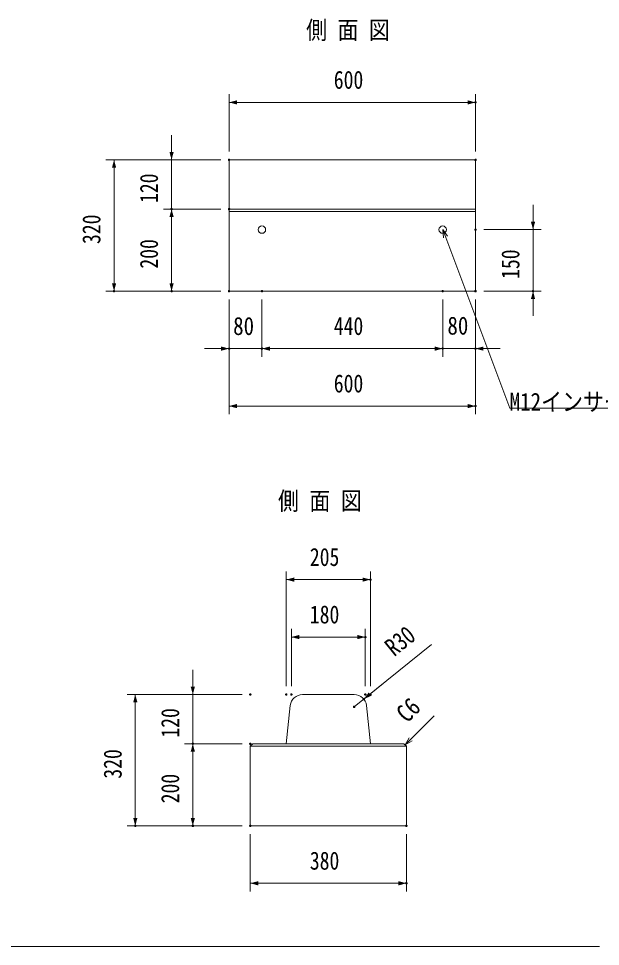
# Model space of a CAD drawing. Units: millimetres, scale not verified. Extents: x -5180 to 2870, y -2000 to 3095.
# Drawn here: x -2481 to -1064, y -1900 to 361 of the extents above; entities that cross this region are included whole.
import ezdxf
from ezdxf.enums import TextEntityAlignment as Align

# ---------------------------------------------------------------- set-up
doc = ezdxf.new("R2010")
doc.units = ezdxf.units.MM
doc.header["$LTSCALE"] = 7
doc.header["$PDMODE"] = 32
doc.header["$PDSIZE"] = 3.5
doc.linetypes.add('USER5', pattern=[19.05, 12.7, -6.35])
doc.layers.add('0-0_1', color=7, linetype='USER5', lineweight=18)
doc.layers.add('0-2_3', color=7, linetype='Continuous', lineweight=18)
doc.styles.add('ＭＳ ゴシック', font='')
doc.styles.get('ＭＳ ゴシック').set_extended_font_data('MS Gothic')

# ---------------------------------------------------------------- blocks, each defined once
blk = doc.blocks.new('D14')
at = {"layer": '0-0_1', "linetype": 'Continuous'}
for p, q in [((1490.378, -13880.4), (1490.378, -13640.4)), ((1610.378, -13700.4), (1470.378, -13700.4)), ((1610.378, -13820.4), (1470.378, -13820.4))]:
    blk.add_line(p, q, dxfattribs=at)
at = {"layer": '0-0_1'}
for p in [(1630.378, -13700.4), (1490.378, -13820.4), (1630.378, -13820.4)]:
    blk.add_point(p, dxfattribs=at)
for points in [[(1485.201, -13681.081), (1495.554, -13681.081), (1490.378, -13700.4)], [(1495.554, -13839.719), (1485.201, -13839.719), (1490.378, -13820.4)]]:
    blk.add_solid(points, dxfattribs=at)
at = {"layer": '0-0_1', "style": 'ＭＳ ゴシック', "width": 0.8}
blk.add_text('120', height=43.99, rotation=90, dxfattribs=at).set_placement((1470.378, -13805.47), align=Align.BOTTOM_LEFT)
blk = doc.blocks.new('D15')
at = {"layer": '0-0_1', "linetype": 'Continuous'}
for p, q in [((1490.378, -14020.4), (1490.378, -13820.4)), ((1610.378, -14020.4), (1470.378, -14020.4))]:
    blk.add_line(p, q, dxfattribs=at)
at = {"layer": '0-0_1'}
for p in [(1630.378, -13820.4), (1490.378, -14020.4), (1630.378, -14020.4)]:
    blk.add_point(p, dxfattribs=at)
for points in [[(1495.554, -13839.719), (1485.201, -13839.719), (1490.378, -13820.4)], [(1485.201, -14001.081), (1495.554, -14001.081), (1490.378, -14020.4)]]:
    blk.add_solid(points, dxfattribs=at)
at = {"layer": '0-0_1', "style": 'ＭＳ ゴシック', "width": 0.8}
blk.add_text('200', height=43.99, rotation=90, dxfattribs=at).set_placement((1470.378, -13965.47), align=Align.BOTTOM_LEFT)
blk = doc.blocks.new('D16')
at = {"layer": '0-0_1', "linetype": 'Continuous'}
for p, q in [((1610.378, -13700.4), (1330.378, -13700.4)), ((1350.378, -14020.4), (1350.378, -13700.4)), ((1610.378, -14020.4), (1330.378, -14020.4))]:
    blk.add_line(p, q, dxfattribs=at)
at = {"layer": '0-0_1'}
for p in [(1630.378, -13700.4), (1350.378, -14020.4), (1630.378, -14020.4)]:
    blk.add_point(p, dxfattribs=at)
for points in [[(1355.554, -13719.719), (1345.201, -13719.719), (1350.378, -13700.4)], [(1345.201, -14001.081), (1355.554, -14001.081), (1350.378, -14020.4)]]:
    blk.add_solid(points, dxfattribs=at)
at = {"layer": '0-0_1', "style": 'ＭＳ ゴシック', "width": 0.8}
blk.add_text('320', height=43.99, rotation=90, dxfattribs=at).set_placement((1330.378, -13905.47), align=Align.BOTTOM_LEFT)
blk = doc.blocks.new('D30')
at = {"layer": '0-0_1', "linetype": 'Continuous'}
for p, q in [((1630.378, -13680.4), (1630.378, -13540.4)), ((2230.378, -13680.4), (2230.378, -13540.4)), ((2230.378, -13560.4), (1630.378, -13560.4))]:
    blk.add_line(p, q, dxfattribs=at)
at = {"layer": '0-0_1'}
for p in [(2230.378, -13560.4), (1630.378, -13700.4), (2230.378, -13700.4)]:
    blk.add_point(p, dxfattribs=at)
for points in [[(1649.696, -13555.224), (1649.696, -13565.576), (1630.378, -13560.4)], [(2211.059, -13565.576), (2211.059, -13555.224), (2230.378, -13560.4)]]:
    blk.add_solid(points, dxfattribs=at)
at = {"layer": '0-0_1', "style": 'ＭＳ ゴシック', "width": 0.8}
blk.add_text('600', height=43.99, dxfattribs=at).set_placement((1885.308, -13540.4), align=Align.BOTTOM_LEFT)
blk = doc.blocks.new('D31')
at = {"layer": '0-0_1', "linetype": 'Continuous'}
for p, q in [((1682.064, -15343.295), (1682.064, -15483.295)), ((2062.064, -15343.295), (2062.064, -15483.295)), ((2062.064, -15463.295), (1682.064, -15463.295))]:
    blk.add_line(p, q, dxfattribs=at)
at = {"layer": '0-0_1'}
for p in [(1682.064, -15323.295), (2062.064, -15323.295), (2062.064, -15463.295)]:
    blk.add_point(p, dxfattribs=at)
for points in [[(1701.382, -15458.118), (1701.382, -15468.471), (1682.064, -15463.295)], [(2042.745, -15468.471), (2042.745, -15458.118), (2062.064, -15463.295)]]:
    blk.add_solid(points, dxfattribs=at)
at = {"layer": '0-0_1', "style": 'ＭＳ ゴシック', "width": 0.8}
blk.add_text('380', height=43.99, dxfattribs=at).set_placement((1826.994, -15443.295), align=Align.BOTTOM_LEFT)
blk = doc.blocks.new('SD32')
at = {"layer": '0-0_1', "linetype": 'Continuous'}
for p, q in [((1542.064, -15183.295), (1542.064, -14943.295)), ((1662.064, -15003.295), (1522.064, -15003.295)), ((1662.064, -15123.295), (1522.064, -15123.295))]:
    blk.add_line(p, q, dxfattribs=at)
at = {"layer": '0-0_1'}
for p in [(1682.064, -15003.295), (1542.064, -15123.295), (1682.064, -15123.295)]:
    blk.add_point(p, dxfattribs=at)
for points in [[(1536.887, -14983.976), (1547.24, -14983.976), (1542.064, -15003.295)], [(1547.24, -15142.613), (1536.887, -15142.613), (1542.064, -15123.295)]]:
    blk.add_solid(points, dxfattribs=at)
at = {"layer": '0-0_1', "style": 'ＭＳ ゴシック', "width": 0.8}
blk.add_text('120', height=43.99, rotation=90, dxfattribs=at).set_placement((1522.064, -15108.364), align=Align.BOTTOM_LEFT)
blk = doc.blocks.new('D33')
at = {"layer": '0-0_1', "linetype": 'Continuous'}
for p, q in [((1542.064, -15323.295), (1542.064, -15123.295)), ((1662.064, -15323.295), (1522.064, -15323.295))]:
    blk.add_line(p, q, dxfattribs=at)
at = {"layer": '0-0_1'}
for p in [(1682.064, -15123.295), (1542.064, -15323.295), (1682.064, -15323.295)]:
    blk.add_point(p, dxfattribs=at)
for points in [[(1547.24, -15142.613), (1536.887, -15142.613), (1542.064, -15123.295)], [(1536.887, -15303.976), (1547.24, -15303.976), (1542.064, -15323.295)]]:
    blk.add_solid(points, dxfattribs=at)
at = {"layer": '0-0_1', "style": 'ＭＳ ゴシック', "width": 0.8}
blk.add_text('200', height=43.99, rotation=90, dxfattribs=at).set_placement((1522.064, -15268.364), align=Align.BOTTOM_LEFT)
blk = doc.blocks.new('D34')
at = {"layer": '0-0_1', "linetype": 'Continuous'}
for p, q in [((1662.064, -15003.295), (1382.064, -15003.295)), ((1402.064, -15323.295), (1402.064, -15003.295)), ((1662.064, -15323.295), (1382.064, -15323.295))]:
    blk.add_line(p, q, dxfattribs=at)
at = {"layer": '0-0_1'}
for p in [(1682.064, -15003.295), (1402.064, -15323.295), (1682.064, -15323.295)]:
    blk.add_point(p, dxfattribs=at)
for points in [[(1407.24, -15022.613), (1396.887, -15022.613), (1402.064, -15003.295)], [(1396.887, -15303.976), (1407.24, -15303.976), (1402.064, -15323.295)]]:
    blk.add_solid(points, dxfattribs=at)
at = {"layer": '0-0_1', "style": 'ＭＳ ゴシック', "width": 0.8}
blk.add_text('320', height=43.99, rotation=90, dxfattribs=at).set_placement((1382.064, -15208.364), align=Align.BOTTOM_LEFT)
blk = doc.blocks.new('DIMC35')
at = {"layer": '0-0_1', "linetype": 'Continuous'}
blk.add_line((0, 0), (70.898, 70.898), dxfattribs=at)
blk.add_lwpolyline([(10, 17.321), (0, 0), (17.321, 10)], dxfattribs=at)
at = {"layer": '0-0_1', "style": 'ＭＳ ゴシック', "width": 0.85}
blk.add_text('C6', height=43.99, rotation=45, dxfattribs=at).set_placement((14.264, 42.548), align=Align.BOTTOM_LEFT)
blk = doc.blocks.new('D36')
at = {"layer": '0-0_1', "linetype": 'Continuous'}
for p, q in [((1782.064, -14983.295), (1782.064, -14843.295)), ((1962.064, -14983.295), (1962.064, -14843.295)), ((1962.064, -14863.295), (1782.064, -14863.295))]:
    blk.add_line(p, q, dxfattribs=at)
at = {"layer": '0-0_1'}
for p in [(1962.064, -14863.295), (1782.064, -15003.295), (1962.064, -15003.295)]:
    blk.add_point(p, dxfattribs=at)
for points in [[(1801.382, -14858.118), (1801.382, -14868.471), (1782.064, -14863.295)], [(1942.745, -14868.471), (1942.745, -14858.118), (1962.064, -14863.295)]]:
    blk.add_solid(points, dxfattribs=at)
at = {"layer": '0-0_1', "style": 'ＭＳ ゴシック', "width": 0.8}
blk.add_text('180', height=43.99, dxfattribs=at).set_placement((1826.994, -14843.295), align=Align.BOTTOM_LEFT)
blk = doc.blocks.new('D37')
at = {"layer": '0-0_1', "linetype": 'Continuous'}
for p, q in [((1769.564, -14983.295), (1769.564, -14703.295)), ((1974.564, -14983.295), (1974.564, -14703.295)), ((1974.564, -14723.295), (1769.564, -14723.295))]:
    blk.add_line(p, q, dxfattribs=at)
at = {"layer": '0-0_1'}
for p in [(1974.564, -14723.295), (1769.564, -15003.295), (1974.564, -15003.295)]:
    blk.add_point(p, dxfattribs=at)
for points in [[(1788.882, -14718.118), (1788.882, -14728.471), (1769.564, -14723.295)], [(1955.245, -14728.471), (1955.245, -14718.118), (1974.564, -14723.295)]]:
    blk.add_solid(points, dxfattribs=at)
at = {"layer": '0-0_1', "style": 'ＭＳ ゴシック', "width": 0.8}
blk.add_text('205', height=43.99, dxfattribs=at).set_placement((1826.994, -14703.295), align=Align.BOTTOM_LEFT)
blk = doc.blocks.new('D38')
at = {"layer": '0-0_1', "linetype": 'Continuous'}
for p, q in [((2123.392, -14881.574), (1935.026, -15033.295)), ((1958.39, -15014.476), (2005.117, -14976.839))]:
    blk.add_line(p, q, dxfattribs=at)
at = {"layer": '0-0_1'}
for p in [(1935.026, -15033.295), (1958.39, -15014.476)]:
    blk.add_point(p, dxfattribs=at)
blk.add_solid([(1970.188, -14998.327), (1976.682, -15006.389), (1958.39, -15014.476)], dxfattribs=at)
at = {"layer": '0-0_1', "style": 'ＭＳ ゴシック', "width": 0.8}
blk.add_text('R30', height=43.99, rotation=38.85, dxfattribs=at).set_placement((2040.647, -14922.541), align=Align.BOTTOM_LEFT)
blk = doc.blocks.new('D43')
at = {"layer": '0-0_1', "linetype": 'Continuous'}
for p, q in [((2150.378, -14040.4), (2150.378, -14180.4)), ((2230.378, -14040.4), (2230.378, -14180.4)), ((2290.378, -14160.4), (2090.378, -14160.4))]:
    blk.add_line(p, q, dxfattribs=at)
at = {"layer": '0-0_1'}
for p in [(2150.378, -14020.4), (2230.378, -14020.4), (2230.378, -14160.4)]:
    blk.add_point(p, dxfattribs=at)
for points in [[(2131.059, -14165.576), (2131.059, -14155.224), (2150.378, -14160.4)], [(2249.696, -14155.224), (2249.696, -14165.576), (2230.378, -14160.4)]]:
    blk.add_solid(points, dxfattribs=at)
at = {"layer": '0-0_1', "style": 'ＭＳ ゴシック', "width": 0.85}
blk.add_text('80', height=43.99, dxfattribs=at).set_placement((2161.931, -14139.5), align=Align.BOTTOM_LEFT)
blk = doc.blocks.new('D45')
at = {"layer": '0-0_1', "linetype": 'Continuous'}
for p, q in [((2370.378, -14080.4), (2370.378, -13810.4)), ((2250.378, -13870.4), (2390.378, -13870.4)), ((2250.378, -14020.4), (2390.378, -14020.4))]:
    blk.add_line(p, q, dxfattribs=at)
at = {"layer": '0-0_1'}
for p in [(2230.378, -13870.4), (2230.378, -14020.4), (2370.378, -14020.4)]:
    blk.add_point(p, dxfattribs=at)
for points in [[(2365.201, -13851.081), (2375.554, -13851.081), (2370.378, -13870.4)], [(2375.554, -14039.719), (2365.201, -14039.719), (2370.378, -14020.4)]]:
    blk.add_solid(points, dxfattribs=at)
at = {"layer": '0-0_1', "style": 'ＭＳ ゴシック', "width": 0.8}
blk.add_text('150', height=43.99, rotation=90, dxfattribs=at).set_placement((2350.378, -13990.47), align=Align.BOTTOM_LEFT)
blk = doc.blocks.new('SD47')
at = {"layer": '0-0_1', "linetype": 'Continuous'}
for p, q in [((1630.378, -14040.4), (1630.378, -14180.4)), ((1710.378, -14040.4), (1710.378, -14180.4)), ((1770.378, -14160.4), (1570.378, -14160.4))]:
    blk.add_line(p, q, dxfattribs=at)
at = {"layer": '0-0_1'}
for p in [(1630.378, -14020.4), (1710.378, -14020.4), (1710.378, -14160.4)]:
    blk.add_point(p, dxfattribs=at)
for points in [[(1611.059, -14165.576), (1611.059, -14155.224), (1630.378, -14160.4)], [(1729.696, -14155.224), (1729.696, -14165.576), (1710.378, -14160.4)]]:
    blk.add_solid(points, dxfattribs=at)
at = {"layer": '0-0_1', "style": 'ＭＳ ゴシック', "width": 0.85}
blk.add_text('80', height=43.99, dxfattribs=at).set_placement((1640.331, -14140.4), align=Align.BOTTOM_LEFT)
blk = doc.blocks.new('D48')
at = {"layer": '0-0_1', "linetype": 'Continuous'}
for p, q in [((1710.378, -14040.4), (1710.378, -14180.4)), ((2150.378, -14040.4), (2150.378, -14180.4)), ((2150.378, -14160.4), (1710.378, -14160.4))]:
    blk.add_line(p, q, dxfattribs=at)
at = {"layer": '0-0_1'}
for p in [(1710.378, -14020.4), (2150.378, -14020.4), (2150.378, -14160.4)]:
    blk.add_point(p, dxfattribs=at)
for points in [[(1729.696, -14155.224), (1729.696, -14165.576), (1710.378, -14160.4)], [(2131.059, -14165.576), (2131.059, -14155.224), (2150.378, -14160.4)]]:
    blk.add_solid(points, dxfattribs=at)
at = {"layer": '0-0_1', "style": 'ＭＳ ゴシック', "width": 0.8}
blk.add_text('440', height=43.99, dxfattribs=at).set_placement((1885.308, -14140.4), align=Align.BOTTOM_LEFT)
blk = doc.blocks.new('SD49')
at = {"layer": '0-0_1', "linetype": 'Continuous'}
for p, q in [((1630.378, -14180.4), (1630.378, -14320.4)), ((2230.378, -14180.4), (2230.378, -14320.4)), ((2230.378, -14300.4), (1630.378, -14300.4))]:
    blk.add_line(p, q, dxfattribs=at)
at = {"layer": '0-0_1'}
for p in [(1630.378, -14160.4), (2230.378, -14160.4), (2230.378, -14300.4)]:
    blk.add_point(p, dxfattribs=at)
for points in [[(1649.696, -14295.224), (1649.696, -14305.576), (1630.378, -14300.4)], [(2211.059, -14305.576), (2211.059, -14295.224), (2230.378, -14300.4)]]:
    blk.add_solid(points, dxfattribs=at)
at = {"layer": '0-0_1', "style": 'ＭＳ ゴシック', "width": 0.8}
blk.add_text('600', height=43.99, dxfattribs=at).set_placement((1885.308, -14280.4), align=Align.BOTTOM_LEFT)
blk = doc.blocks.new('LTEX3')
at = {"layer": '0-0_1', "linetype": 'Continuous'}
for points in [[(11.635, -16.267), (0, 0), (1.943, -19.905)], [(0, 0), (163.186, -434.735), (624.038, -434.735)]]:
    blk.add_lwpolyline(points, dxfattribs=at)
at = {"layer": '0-0_1', "style": 'ＭＳ ゴシック', "width": 0.85}
blk.add_text('M12インサート×4', height=43.99, dxfattribs=at).set_placement((163.186, -454.735), align=Align.BOTTOM_LEFT)

msp = doc.modelspace()

# ---------------------------------------------------------------- linework, layer by layer
at = {"layer": '0-0_1', "linetype": 'Continuous'}
for p, q in [((-1368.308, 16.806), (-1368.308, -303.194)), ((-1368.308, -103.194), (-1968.308, -103.194)), ((-1368.308, -109.194), (-1968.308, -109.194)), ((-1968.308, -303.194), (-1368.308, -303.194)), ((-1663.659, -1286.089), (-1789.585, -1286.089)), ((-1819.423, -1312.981), (-1829.122, -1406.089)), ((-1633.821, -1312.981), (-1624.122, -1406.089)), ((-1910.622, -1406.089), (-1916.622, -1412.089)), ((-1542.622, -1406.089), (-1910.622, -1406.089)), ((-1542.622, -1406.089), (-1536.622, -1412.089)), ((-1536.622, -1412.089), (-1536.622, -1606.089)), ((-1916.622, -1606.089), (-1536.622, -1606.089))]:
    msp.add_line(p, q, dxfattribs=at)
for points in [[(-1968.308, -303.194), (-1968.308, 16.806), (-1368.308, 16.806)], [(-1536.622, -1412.089), (-1916.622, -1412.089), (-1916.622, -1606.089)]]:
    msp.add_lwpolyline(points, dxfattribs=at)
for centre in [(-1888.308, -153.194), (-1448.308, -153.194)]:
    msp.add_circle(centre, 9, dxfattribs=at)
for centre, start, end in [((-1789.585, -1316.089), 90, 174.05314), ((-1663.659, -1316.089), 5.94686, 90)]:
    msp.add_arc(centre, 30, start, end, dxfattribs=at)
at = {"layer": '0-2_3'}
msp.add_line((-2770, -1900), (-1066.134, -1900), dxfattribs=at)

# ---------------------------------------------------------------- block references
at = {"layer": '0-0_1'}
for name, p in [('D30', (-3598.686, 13717.206)), ('D14', (-3598.686, 13717.206)), ('D16', (-3598.686, 13717.206)), ('D15', (-3598.686, 13717.206)), ('D45', (-3598.686, 13717.206)), ('LTEX3', (-1448.308, -153.194)), ('SD47', (-3598.686, 13717.206)), ('D48', (-3598.686, 13717.206)), ('D43', (-3598.686, 13717.206)), ('SD49', (-3598.686, 13717.206)), ('D37', (-3598.686, 13717.206)), ('D36', (-3598.686, 13717.206)), ('D38', (-3598.686, 13717.206)), ('SD32', (-3598.686, 13717.206)), ('D34', (-3598.686, 13717.206)), ('DIMC35', (-1539.622, -1409.089)), ('D33', (-3598.686, 13717.206)), ('D31', (-3598.686, 13717.206))]:
    msp.add_blockref(name, p, dxfattribs=at)

# ---------------------------------------------------------------- texts
at = {"layer": '0-0_1', "style": 'ＭＳ ゴシック', "width": 0.85}
for p in [(-1780.793, 297.833), (-1849.308, -849.435)]:
    msp.add_text('側 面 図', height=43.99, dxfattribs=at).set_placement(p, align=Align.BOTTOM_LEFT)

doc.saveas('drawing.dxf')
